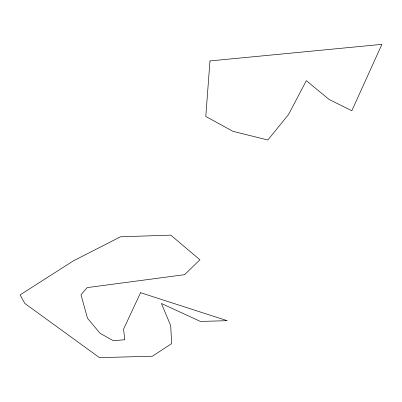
<?xml version="1.0" encoding="UTF-8"?>
<svg xmlns="http://www.w3.org/2000/svg" width="402" height="402" viewBox="0 0 402 402"><rect width="100%" height="100%" fill="white"/><g stroke="black" fill="none" stroke-linecap="round" stroke-linejoin="round"><path stroke-width="0.6" d="M209.97 60.938L205.794 116.454L232.944 131.338L267.838 140.007L288.49 114.59L306.334 80.661L329.112 99.48L351.83 110.721L381.9 44.356L209.97 60.938M140.564 292.696L123.59 329.148L124.72 339.725L113.359 340.745L100.028 333.263L87.5 318.243L80.998 294.802L87.139 287.616L184.583 274.682L199.92 259.777L170.755 235.14L120.515 236.788L73.27 260.933L20.1 294.907L24.829 303.455L99.48 357.644L152.403 356.222L171.634 343.609L170.704 325.585L161.383 303.47L200.392 321.439L227.185 320.685L140.564 292.696"/></g></svg>
